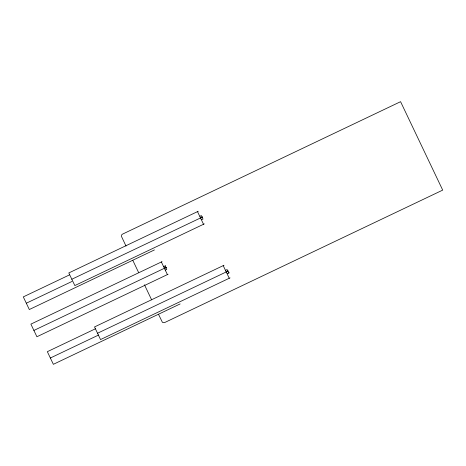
<?xml version="1.0" encoding="UTF-8"?>
<svg xmlns="http://www.w3.org/2000/svg" width="466" height="466" viewBox="0 0 466 466"><rect width="100%" height="100%" fill="white"/><g stroke="black" fill="none" stroke-linecap="round" stroke-linejoin="round"><path stroke-width="0.7" d="M198.295 211.255L68.811 272.942L74.828 285.571L204.312 223.89M69.417 274.928L23.3 296.894L29.317 309.529L154.444 249.922M199.978 216.236L201.359 215.577L203.013 219.037L201.702 219.661M200.45 217.826L202.378 216.906M71.816 279.256L200.508 217.954M201.085 217.68L202.046 217.22M200.572 218.076L202.5 217.156M26.312 303.215L71.991 281.452M162.057 261.642L30.89 324.126L36.907 336.755L168.075 274.27M163.782 266.599L165.634 265.719M164.329 268.154L166.257 267.234M33.902 330.441L164.387 268.282M164.754 268.107L165.82 267.601M164.451 268.404L166.379 267.484M165.43 270.064L166.741 269.441L165.092 265.975M224.012 265.253L94.528 326.934L100.545 339.568L230.029 277.882M95.594 328.705L47.346 351.684L53.363 364.319L180.138 303.931M225.771 270.193L227.082 269.569L228.73 273.035M226.167 271.818L228.101 270.897M97.54 333.248L226.231 271.946M226.29 272.074L228.218 271.154M50.357 358.005L98.606 335.019M227.396 273.67L229.359 272.732M197.502 211.634L203.52 224.268M223.22 265.632L229.237 278.26M161.382 261.962L167.399 274.596M126.012 246.065L121.428 236.314L121.661 234.847L122.523 234.13L400.579 101.681L442.7 190.111L164.632 322.565L163.065 322.67L162.261 322.035L158.516 314.3M132.886 260.5L138.513 272.307M144.448 284.773L151.636 299.865"/></g></svg>
